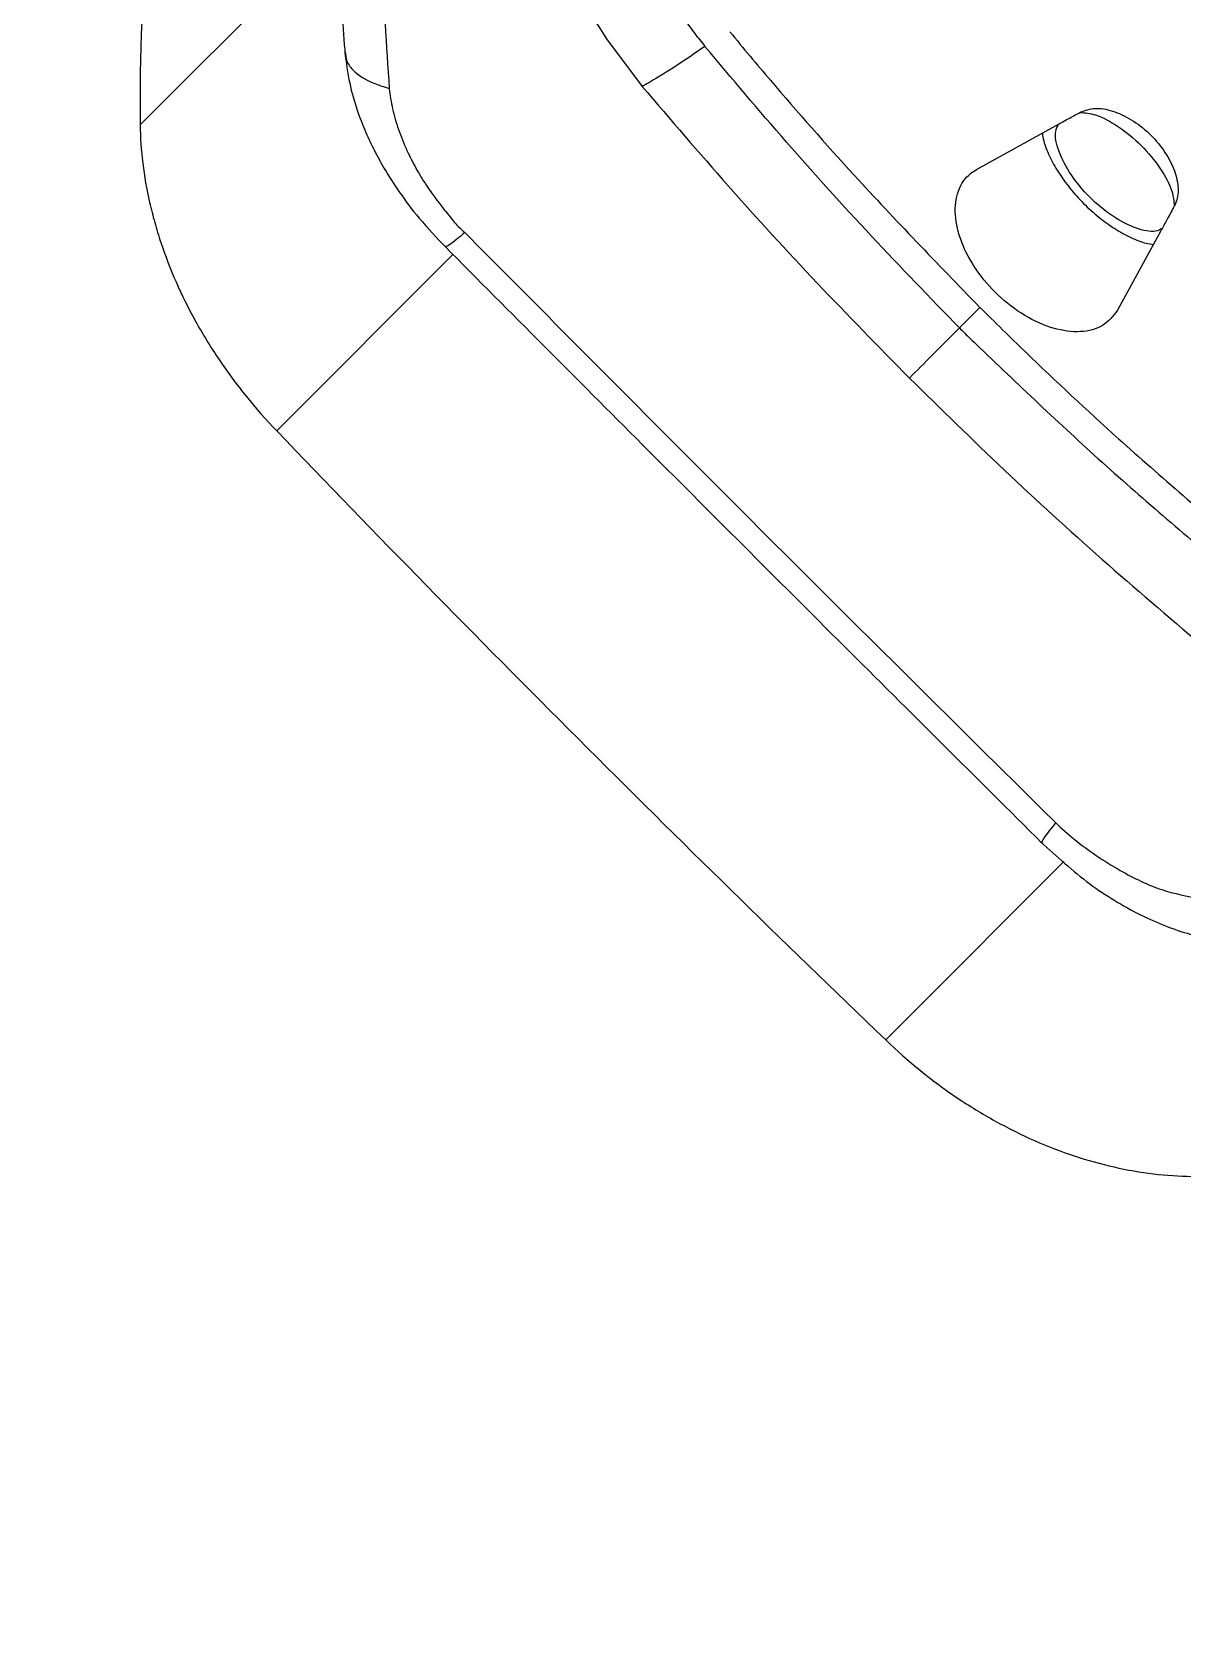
# Model space of a CAD drawing. Extents: x 525 to 613, y 487 to 635.
# Drawn here: x 590.82 to 594.53, y 569.88 to 575.03 of the extents above; entities that cross this region are included whole.
import ezdxf

# ---------------------------------------------------------------- set-up
doc = ezdxf.new("R2010")
doc.units = 0
doc.header["$MEASUREMENT"] = 0
doc.layers.add('1', color=4, linetype='Continuous')
doc.layers.add('STD TEST', color=3, linetype='Continuous')

# ---------------------------------------------------------------- blocks, each defined once
blk = doc.blocks.new('2023 VANGUARD')
at = {"layer": '1', "color": 3, "linetype": 'Continuous', "lineweight": 25}
for p, q in [((22.2613, -17.906), (22.8496, -17.3178)), ((23.6739, -17.6278), (23.7096, -17.6836)), ((23.7096, -17.6836), (23.8244, -17.8361)), ((22.2072, -17.9602), (22.2613, -17.906)), ((24.9011, -18.1037), (25.1557, -17.9631)), ((25.4946, -18.3016), (25.3549, -18.5569)), ((22.6469, -18.9455), (23.2147, -18.3778)), ((24.8458, -18.6138), (24.9119, -18.5479)), ((25.1111, -20.1631), (25.1562, -20.2076)), ((24.6772, -20.8373), (25.1823, -20.3322)), ((24.6083, -20.9062), (24.6772, -20.8373))]:
    blk.add_line(p, q, dxfattribs=at)
for points, knots in [([(32.6165, -18.3278), (32.528, -18.1961), (32.3492, -17.9299), (32.0677, -17.5326), (31.7728, -17.1325), (31.4636, -16.7304), (31.1491, -16.3383), (30.7744, -15.8893), (30.3282, -15.3796), (29.7887, -14.7964), (29.285, -14.2806), (28.8367, -13.84), (28.4614, -13.4835), (28.0918, -13.1442), (27.7284, -12.8222), (27.3605, -12.5075), (26.9058, -12.1331), (26.3605, -11.7073), (25.7337, -11.2469), (25.3112, -10.9616), (25.103, -10.821)], [0, 0, 0, 0, 0.0447089, 0.0903487, 0.1369096, 0.1843794, 0.2327447, 0.2779544, 0.3484175, 0.4226792, 0.500679, 0.5505248, 0.5989031, 0.6457948, 0.691185, 0.7350623, 0.7815627, 0.8564232, 0.9292521, 1, 1, 1, 1]), ([(22.8798, -16.8646), (22.8729, -16.9214), (22.858, -17.0436), (22.8473, -17.2451), (22.8467, -17.4776), (22.8602, -17.6461), (22.8672, -17.735)], [0, 0, 0, 0, 0.203246, 0.437812, 0.703514, 1, 1, 1, 1]), ([(23.021, -17.0358), (23.0076, -17.1658), (22.9809, -17.4259), (22.9998, -17.704), (23.0093, -17.843)], [0, 0, 0, 0, 0.500075, 1, 1, 1, 1]), ([(23.9621, -17.6231), (23.9723, -17.6374), (23.9926, -17.666), (24.0151, -17.6937), (24.0263, -17.7075)], [0, 0, 0, 0, 0.49999, 1, 1, 1, 1]), ([(24.1063, -17.661), (24.1496, -17.7128), (24.2798, -17.8683), (24.5436, -18.1679), (24.7752, -18.407), (24.9116, -18.5478)], [0, 0, 0, 0, 0.170504, 0.511639, 1, 1, 1, 1]), ([(22.8663, -17.7251), (22.8705, -17.7587), (22.8782, -17.8208), (22.9036, -17.9083), (22.9313, -17.9801), (22.9607, -18.0427), (22.9955, -18.1062), (23.043, -18.1801), (23.1079, -18.2666), (23.1627, -18.3242), (23.1922, -18.3552)], [0, 0, 0, 0, 0.154716, 0.285839, 0.394198, 0.480623, 0.574304, 0.692331, 0.834357, 1, 1, 1, 1]), ([(22.8687, -17.7295), (22.8688, -17.7354), (22.8693, -17.7532), (22.8875, -17.7802), (22.9297, -17.8169), (22.9775, -17.8326), (23.0093, -17.843)], [0, 0, 0, 0, 0.110933, 0.33394, 0.557535, 1, 1, 1, 1]), ([(24.0263, -17.7075), (23.9947, -17.7294), (23.9315, -17.7731), (23.8773, -17.8054), (23.8503, -17.8215)], [0, 0, 0, 0, 0.499574, 1, 1, 1, 1]), ([(24.8458, -18.6138), (24.7509, -18.5158), (24.561, -18.3198), (24.2871, -18.017), (24.1132, -17.8107), (24.0263, -17.7075)], [0, 0, 0, 0, 0.3334574, 0.6667701, 1, 1, 1, 1]), ([(23.8503, -17.8215), (23.8454, -17.8243), (23.8367, -17.8293), (23.8281, -17.834), (23.8244, -17.8361)], [0, 0, 0, 0, 0.560911, 1, 1, 1, 1]), ([(23.0092, -17.8431), (23.0122, -17.8647), (23.0181, -17.9078), (23.0378, -17.9748), (23.0636, -18.0389), (23.0943, -18.0993), (23.1281, -18.1551), (23.1626, -18.2029), (23.1924, -18.2409), (23.2136, -18.267), (23.2324, -18.2888), (23.2457, -18.3006), (23.2532, -18.3072)], [0, 0, 0, 0, 0.141773, 0.282083, 0.422881, 0.542442, 0.659487, 0.775384, 0.85224, 0.910186, 0.949485, 1, 1, 1, 1]), ([(23.8244, -17.8361), (23.9158, -17.9431), (24.0984, -18.1571), (24.386, -18.471), (24.5852, -18.6739), (24.6848, -18.7753)], [0, 0, 0, 0, 0.33333, 0.666664, 1, 1, 1, 1]), ([(25.1557, -17.9631), (25.1709, -17.9548), (25.1981, -17.9399), (25.2251, -17.9251), (25.237, -17.9186)], [0, 0, 0, 0, 0.56, 1, 1, 1, 1]), ([(25.2344, -17.92), (25.2503, -17.9214), (25.287, -17.9246), (25.3588, -17.9634), (25.4334, -18.0246), (25.4946, -18.0991), (25.5333, -18.1701), (25.5366, -18.2061), (25.538, -18.2213)], [0, 0, 0, 0, 0.139226, 0.321195, 0.503164, 0.685133, 0.867102, 1, 1, 1, 1]), ([(25.237, -17.9186), (25.2515, -17.9134), (25.2806, -17.903), (25.3386, -17.9124), (25.3995, -17.9407), (25.4576, -17.9852), (25.5052, -18.0407), (25.5386, -18.1011), (25.5528, -18.1592), (25.549, -18.1983), (25.5407, -18.2158), (25.5388, -18.22)], [0, 0, 0, 0, 0.120326, 0.242269, 0.363987, 0.483516, 0.604, 0.722103, 0.843614, 0.962694, 1, 1, 1, 1]), ([(22.2072, -17.9602), (22.2081, -18.0413), (22.2181, -18.1246), (22.2424, -18.2313), (22.2479, -18.2528), (22.2599, -18.2956), (22.2664, -18.317), (22.2878, -18.3811), (22.3042, -18.4236), (22.3414, -18.5081), (22.3622, -18.5502), (22.3969, -18.613), (22.4091, -18.6339), (22.4344, -18.6752), (22.4476, -18.6956), (22.5156, -18.7964), (22.5774, -18.8731), (22.6469, -18.9455)], [0, 0, 0, 0, 0.25, 0.25, 0.3125, 0.3125, 0.375, 0.375, 0.5, 0.5, 0.625, 0.625, 0.6875, 0.6875, 0.75, 0.75, 1, 1, 1, 1]), ([(25.113, -17.9867), (25.1142, -17.9949), (25.1173, -18.0178), (25.1347, -18.0609), (25.1631, -18.1127), (25.2007, -18.1646), (25.2451, -18.2139), (25.2945, -18.2583), (25.3464, -18.2958), (25.3982, -18.3241), (25.4407, -18.3411), (25.463, -18.3441), (25.4707, -18.3452)], [0, 0, 0, 0, 0.0620266, 0.1720201, 0.2820135, 0.3920069, 0.5020004, 0.6119938, 0.7219873, 0.8319807, 0.9419741, 1, 1, 1, 1]), ([(25.4989, -18.2937), (25.4923, -18.2972), (25.4717, -18.3083), (25.414, -18.2955), (25.3387, -18.2573), (25.2637, -18.1953), (25.2015, -18.1203), (25.1631, -18.0449), (25.1501, -17.9862), (25.1616, -17.965), (25.1655, -17.9577)], [0, 0, 0, 0, 0.06746, 0.210483, 0.353506, 0.496528, 0.639551, 0.782574, 0.925596, 1, 1, 1, 1]), ([(25.3549, -18.5569), (25.3408, -18.5752), (25.3124, -18.6118), (25.2378, -18.6309), (25.1497, -18.6199), (25.0561, -18.5781), (24.9687, -18.5116), (24.8971, -18.4281), (24.8484, -18.337), (24.8277, -18.2476), (24.8376, -18.17), (24.8682, -18.1245), (24.8944, -18.108), (24.9011, -18.1037)], [0, 0, 0, 0, 0.098309, 0.196625, 0.294658, 0.391648, 0.487354, 0.582142, 0.676788, 0.772116, 0.868639, 0.966339, 1, 1, 1, 1]), ([(25.5388, -18.22), (25.5306, -18.2352), (25.5159, -18.2623), (25.5011, -18.2896), (25.4946, -18.3016)], [0, 0, 0, 0, 0.56, 1, 1, 1, 1]), ([(23.2533, -18.3071), (23.2353, -18.3217), (23.2082, -18.3438), (23.191, -18.3538), (23.1905, -18.3513), (23.1904, -18.3506)], [0, 0, 0, 0, 0.580757, 0.874329, 1, 1, 1, 1]), ([(23.2533, -18.3071), (23.4586, -18.514), (23.8693, -18.9278), (24.4898, -19.5476), (24.9041, -19.9579), (25.1112, -20.163)], [0, 0, 0, 0, 0.333328, 0.666669, 1, 1, 1, 1]), ([(23.189, -18.352), (23.4006, -18.5644), (23.8278, -18.993), (24.47, -19.6343), (24.8991, -20.0609), (25.1117, -20.2722)], [0, 0, 0, 0, 0.331338, 0.668676, 1, 1, 1, 1]), ([(24.9116, -18.5478), (24.9604, -18.5956), (25.1069, -18.7393), (25.3928, -19.0064), (25.6364, -19.2137), (25.7768, -19.3331)], [0, 0, 0, 0, 0.1747761, 0.5244583, 1, 1, 1, 1]), ([(24.8458, -18.6138), (24.8157, -18.6439), (24.7556, -18.7042), (24.7084, -18.7516), (24.6848, -18.7753)], [0, 0, 0, 0, 0.5000004, 1, 1, 1, 1]), ([(24.8458, -18.6138), (24.8557, -18.6235), (24.8733, -18.6408), (24.891, -18.658), (24.8988, -18.6656)], [0, 0, 0, 0, 0.56, 1, 1, 1, 1]), ([(24.8988, -18.6656), (25.0335, -18.7941), (25.3029, -19.0512), (25.5843, -19.2895), (25.7249, -19.4087)], [0, 0, 0, 0, 0.500117, 1, 1, 1, 1]), ([(24.6848, -18.7753), (24.7864, -18.8748), (24.9896, -19.0737), (25.3038, -19.3608), (25.5179, -19.5431), (25.625, -19.6343)], [0, 0, 0, 0, 0.333336, 0.66667, 1, 1, 1, 1]), ([(22.6469, -18.9455), (22.967, -19.2791), (23.2905, -19.6093), (23.9443, -20.2628), (24.2746, -20.5863), (24.6083, -20.9062)], [0, 0, 0, 0, 0.5, 0.5, 1, 1, 1, 1]), ([(10.3171, -19.3356), (10.3505, -19.369), (10.4171, -19.4356), (10.5173, -19.5358), (10.6176, -19.6361), (10.7181, -19.7366), (10.8187, -19.8372), (10.9195, -19.938), (11.0205, -20.039), (11.1216, -20.1401), (11.2229, -20.2414), (11.3243, -20.3429), (11.426, -20.4445), (11.5278, -20.5463), (11.6297, -20.6483), (11.7319, -20.7504), (11.8342, -20.8527), (11.9366, -20.9552), (12.1486, -21.1672), (12.4708, -21.4894), (12.904, -21.9226), (13.3392, -22.3578), (13.9172, -22.9359), (14.6403, -23.659), (15.4126, -24.4313), (16.0908, -25.1094), (16.6739, -25.6925), (17.3542, -26.3729), (18.1311, -27.1497), (19.0056, -28.0242), (19.8797, -28.8982), (20.6087, -29.6273), (21.19, -30.2086), (21.6253, -30.6439), (22.0586, -31.0772), (22.4116, -31.4303), (22.685, -31.7036), (22.8792, -31.8978), (23.0727, -32.0914), (23.2656, -32.2842), (23.4578, -32.4765), (23.6494, -32.6681), (23.8404, -32.8591), (24.0309, -33.0495), (24.1575, -33.1762), (24.2208, -33.2394)], [0, 0, 0, 0, 0.007308, 0.014622, 0.021944, 0.029273, 0.03661, 0.043953, 0.051305, 0.058663, 0.06603, 0.073404, 0.080787, 0.088177, 0.095576, 0.102982, 0.110398, 0.117821, 0.125254, 0.156441, 0.187697, 0.21903, 0.250451, 0.312366, 0.37459, 0.416196, 0.457714, 0.499476, 0.561843, 0.62402, 0.686835, 0.749358, 0.780771, 0.812079, 0.843297, 0.87444, 0.888527, 0.902577, 0.916591, 0.93057, 0.944517, 0.958431, 0.972316, 0.986172, 1, 1, 1, 1]), ([(25.1131, -20.2708), (25.1124, -20.2706), (25.1098, -20.2701), (25.1198, -20.2528), (25.1417, -20.2256), (25.1563, -20.2075)], [0, 0, 0, 0, 0.124433, 0.418457, 1, 1, 1, 1]), ([(25.1562, -20.2076), (25.1757, -20.2253), (25.2175, -20.2634), (25.2876, -20.3144), (25.3815, -20.3726), (25.4958, -20.4281), (25.5796, -20.4432), (25.6202, -20.4506)], [0, 0, 0, 0, 0.135612, 0.290866, 0.455819, 0.735913, 1, 1, 1, 1]), ([(25.1085, -20.269), (25.1598, -20.3159), (25.2602, -20.4079), (25.4256, -20.5065), (25.5867, -20.5717), (25.6891, -20.5864), (25.7387, -20.5936)], [0, 0, 0, 0, 0.268243, 0.525576, 0.770008, 1, 1, 1, 1]), ([(24.6083, -20.9062), (24.6808, -20.9757), (24.7573, -21.0374), (24.8779, -21.1187), (24.9191, -21.144), (25.0033, -21.1905), (25.0455, -21.2114), (25.1303, -21.2487), (25.1728, -21.2651), (25.2581, -21.2935), (25.301, -21.3055), (25.4294, -21.3346), (25.5129, -21.3446), (25.5942, -21.3455)], [0, 0, 0, 0, 0.25, 0.25, 0.375, 0.375, 0.5, 0.5, 0.625, 0.625, 0.75, 0.75, 1, 1, 1, 1])]:
    blk.add_open_spline(points, degree=3, knots=knots, dxfattribs=at)
blk.add_open_spline([(22.235, -17.3084), (22.2139, -17.516), (22.2045, -17.7338), (22.2072, -17.9602)], degree=3, dxfattribs=at)
blk = doc.blocks.new('2026 Vanguard')
at = {"layer": 'STD TEST', "color": 1}
blk.add_blockref('2023 VANGUARD', (44.1613, 88.209), dxfattribs=at)

msp = doc.modelspace()

# ---------------------------------------------------------------- block references
at = {"layer": '1'}
msp.add_blockref('2026 Vanguard', (524.7985, 504.4821), dxfattribs=at)

doc.saveas('drawing.dxf')
